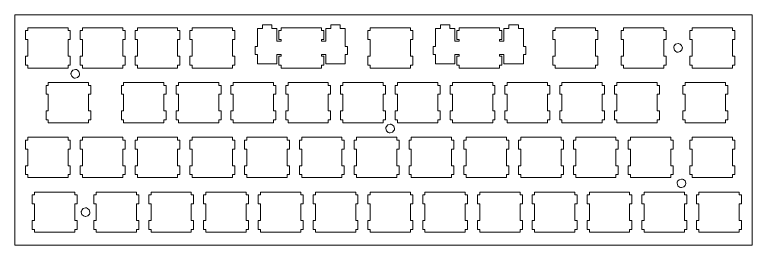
# Model space of a CAD drawing. Header units: millimetres. Extents: x 6 to 277, y 9 to 196.
# Drawn here: x 5.9 to 262.3, y 9.4 to 89.6 of the extents above; entities that cross this region are included whole.
import ezdxf

# ---------------------------------------------------------------- set-up
doc = ezdxf.new("R2010")
doc.units = ezdxf.units.MM
doc.linetypes.add('K5LT32768', pattern=[0])
doc.linetypes.add('K5LT32769', pattern=[0])
doc.layers.add('layer 1', color=7, linetype='Continuous')

# ---------------------------------------------------------------- blocks, each defined once
blk = doc.blocks.new('U0')
at = {"layer": 'layer 1', "color": 7, "linetype": 'K5LT32768', "lineweight": 9}
for p, q in [((5.93, 9.41), (5.93, 89.61)), ((5.93, 89.61), (262.34, 89.61)), ((262.34, 89.61), (262.34, 9.41)), ((24.45, 85.09), (10.45, 85.09)), ((10.45, 85.09), (10.45, 84.08)), ((24.45, 84.08), (24.45, 85.09)), ((43.5, 85.09), (29.5, 85.09)), ((29.5, 85.09), (29.5, 84.08)), ((43.5, 84.08), (43.5, 85.09)), ((62.55, 85.09), (48.55, 85.09)), ((48.55, 85.09), (48.55, 84.08)), ((62.55, 84.08), (62.55, 85.09)), ((81.6, 85.09), (67.6, 85.09)), ((67.6, 85.09), (67.6, 84.08)), ((81.6, 84.08), (81.6, 85.09)), ((92.01, 84.86), (90.28, 84.86)), ((90.28, 84.86), (90.28, 78.59)), ((95.31, 86.05), (92.01, 86.05)), ((92.01, 86.05), (92.01, 84.86)), ((95.31, 84.86), (95.31, 86.05)), ((97.03, 84.86), (95.31, 84.86)), ((97.03, 80.38), (97.03, 84.86)), ((112.56, 85.09), (98.56, 85.09)), ((98.56, 85.09), (98.56, 84.08)), ((112.56, 84.08), (112.56, 85.09)), ((115.81, 84.86), (114.08, 84.86)), ((114.08, 84.86), (114.08, 80.38)), ((119.11, 86.05), (115.81, 86.05)), ((115.81, 86.05), (115.81, 84.86)), ((119.11, 84.86), (119.11, 86.05)), ((120.83, 84.86), (119.11, 84.86)), ((120.83, 78.59), (120.83, 84.86)), ((143.51, 85.09), (129.51, 85.09)), ((129.51, 85.09), (129.51, 84.08)), ((143.51, 84.08), (143.51, 85.09)), ((153.92, 84.86), (152.2, 84.86)), ((152.2, 84.86), (152.2, 78.59)), ((157.22, 86.05), (153.92, 86.05)), ((153.92, 86.05), (153.92, 84.86)), ((157.22, 84.86), (157.22, 86.05)), ((158.95, 84.86), (157.22, 84.86)), ((158.95, 80.38), (158.95, 84.86)), ((174.47, 85.09), (160.47, 85.09)), ((160.47, 85.09), (160.47, 84.08)), ((174.47, 84.08), (174.47, 85.09)), ((177.72, 84.86), (176, 84.86)), ((176, 84.86), (176, 80.38)), ((181.02, 86.05), (177.72, 86.05)), ((177.72, 86.05), (177.72, 84.86)), ((181.02, 84.86), (181.02, 86.05)), ((182.75, 84.86), (181.02, 84.86)), ((182.75, 78.59), (182.75, 84.86)), ((207.81, 85.09), (193.81, 85.09)), ((193.81, 85.09), (193.81, 84.08)), ((207.81, 84.08), (207.81, 85.09)), ((231.62, 85.09), (217.62, 85.09)), ((217.62, 85.09), (217.62, 84.08)), ((231.62, 84.08), (231.62, 85.09)), ((255.43, 85.09), (241.43, 85.09)), ((241.43, 85.09), (241.43, 84.08)), ((255.43, 84.08), (255.43, 85.09)), ((10.45, 84.08), (9.65, 84.08)), ((9.65, 84.08), (9.65, 80.98)), ((25.25, 84.08), (24.45, 84.08)), ((25.25, 80.98), (25.25, 84.08)), ((29.5, 84.08), (28.7, 84.08)), ((28.7, 84.08), (28.7, 80.98)), ((44.3, 84.08), (43.5, 84.08)), ((44.3, 80.98), (44.3, 84.08)), ((48.55, 84.08), (47.75, 84.08)), ((47.75, 84.08), (47.75, 80.98)), ((63.35, 84.08), (62.55, 84.08)), ((63.35, 80.98), (63.35, 84.08)), ((67.6, 84.08), (66.8, 84.08)), ((66.8, 84.08), (66.8, 80.98)), ((82.4, 84.08), (81.6, 84.08)), ((82.4, 80.98), (82.4, 84.08)), ((98.56, 84.08), (97.76, 84.08)), ((97.76, 84.08), (97.76, 80.98)), ((113.36, 84.08), (112.56, 84.08)), ((113.36, 80.98), (113.36, 84.08)), ((129.51, 84.08), (128.71, 84.08)), ((128.71, 84.08), (128.71, 80.98)), ((144.31, 84.08), (143.51, 84.08)), ((144.31, 80.98), (144.31, 84.08)), ((160.47, 84.08), (159.67, 84.08)), ((159.67, 84.08), (159.67, 80.98)), ((175.27, 84.08), (174.47, 84.08)), ((175.27, 80.98), (175.27, 84.08)), ((193.81, 84.08), (193.01, 84.08)), ((193.01, 84.08), (193.01, 80.98)), ((208.61, 84.08), (207.81, 84.08)), ((208.61, 80.98), (208.61, 84.08)), ((217.62, 84.08), (216.82, 84.08)), ((216.82, 84.08), (216.82, 80.98)), ((232.42, 84.08), (231.62, 84.08)), ((232.42, 80.98), (232.42, 84.08)), ((241.43, 84.08), (240.63, 84.08)), ((240.63, 84.08), (240.63, 80.98)), ((256.23, 84.08), (255.43, 84.08)), ((256.23, 80.98), (256.23, 84.08)), ((9.65, 80.98), (10.45, 80.98)), ((10.45, 80.98), (10.45, 75.18)), ((24.45, 75.18), (24.45, 80.98)), ((24.45, 80.98), (25.25, 80.98)), ((28.7, 80.98), (29.5, 80.98)), ((29.5, 80.98), (29.5, 75.18)), ((43.5, 75.18), (43.5, 80.98)), ((43.5, 80.98), (44.3, 80.98)), ((47.75, 80.98), (48.55, 80.98)), ((48.55, 80.98), (48.55, 75.18)), ((62.55, 75.18), (62.55, 80.98)), ((62.55, 80.98), (63.35, 80.98)), ((66.8, 80.98), (67.6, 80.98)), ((67.6, 80.98), (67.6, 75.18)), ((81.6, 75.18), (81.6, 80.98)), ((81.6, 80.98), (82.4, 80.98)), ((98.56, 80.38), (97.03, 80.38)), ((97.76, 80.98), (98.56, 80.98)), ((98.56, 80.98), (98.56, 80.38)), ((112.56, 80.38), (112.56, 80.98)), ((112.56, 80.98), (113.36, 80.98)), ((114.08, 80.38), (112.56, 80.38)), ((128.71, 80.98), (129.51, 80.98)), ((129.51, 80.98), (129.51, 75.18)), ((143.51, 75.18), (143.51, 80.98)), ((143.51, 80.98), (144.31, 80.98)), ((160.47, 80.38), (158.95, 80.38)), ((159.67, 80.98), (160.47, 80.98)), ((160.47, 80.98), (160.47, 80.38)), ((174.47, 80.38), (174.47, 80.98)), ((174.47, 80.98), (175.27, 80.98)), ((176, 80.38), (174.47, 80.38)), ((193.01, 80.98), (193.81, 80.98)), ((193.81, 80.98), (193.81, 75.18)), ((207.81, 75.18), (207.81, 80.98)), ((207.81, 80.98), (208.61, 80.98)), ((216.82, 80.98), (217.62, 80.98)), ((217.62, 80.98), (217.62, 75.18)), ((231.62, 75.18), (231.62, 80.98)), ((231.62, 80.98), (232.42, 80.98)), ((240.63, 80.98), (241.43, 80.98)), ((241.43, 80.98), (241.43, 75.18)), ((255.43, 75.18), (255.43, 80.98)), ((255.43, 80.98), (256.23, 80.98)), ((90.28, 78.59), (89.46, 78.59)), ((89.46, 78.59), (89.46, 75.78)), ((121.66, 78.59), (120.83, 78.59)), ((121.66, 75.78), (121.66, 78.59)), ((152.2, 78.59), (151.37, 78.59)), ((151.37, 78.59), (151.37, 75.78)), ((183.57, 78.59), (182.75, 78.59)), ((183.57, 75.78), (183.57, 78.59)), ((10.45, 75.18), (9.65, 75.18)), ((9.65, 75.18), (9.65, 72.08)), ((25.25, 75.18), (24.45, 75.18)), ((25.25, 72.08), (25.25, 75.18)), ((29.5, 75.18), (28.7, 75.18)), ((28.7, 75.18), (28.7, 72.08)), ((44.3, 75.18), (43.5, 75.18)), ((44.3, 72.08), (44.3, 75.18)), ((48.55, 75.18), (47.75, 75.18)), ((47.75, 75.18), (47.75, 72.08)), ((63.35, 75.18), (62.55, 75.18)), ((63.35, 72.08), (63.35, 75.18)), ((67.6, 75.18), (66.8, 75.18)), ((66.8, 75.18), (66.8, 72.08)), ((82.4, 75.18), (81.6, 75.18)), ((82.4, 72.08), (82.4, 75.18)), ((89.46, 75.78), (90.28, 75.78)), ((90.28, 75.78), (90.28, 72.55)), ((97.03, 72.55), (97.03, 75.78)), ((97.03, 75.78), (98.56, 75.78)), ((98.56, 75.18), (97.76, 75.18)), ((97.76, 75.18), (97.76, 72.08)), ((98.56, 75.78), (98.56, 75.18)), ((112.56, 75.18), (112.56, 75.78)), ((112.56, 75.78), (114.08, 75.78)), ((113.36, 75.18), (112.56, 75.18)), ((113.36, 72.08), (113.36, 75.18)), ((114.08, 75.78), (114.08, 72.55)), ((120.83, 72.55), (120.83, 75.78)), ((120.83, 75.78), (121.66, 75.78)), ((129.51, 75.18), (128.71, 75.18)), ((128.71, 75.18), (128.71, 72.08)), ((144.31, 75.18), (143.51, 75.18)), ((144.31, 72.08), (144.31, 75.18)), ((151.37, 75.78), (152.2, 75.78)), ((152.2, 75.78), (152.2, 72.55)), ((158.95, 72.55), (158.95, 75.78)), ((158.95, 75.78), (160.47, 75.78)), ((160.47, 75.18), (159.67, 75.18)), ((159.67, 75.18), (159.67, 72.08)), ((160.47, 75.78), (160.47, 75.18)), ((174.47, 75.18), (174.47, 75.78)), ((174.47, 75.78), (176, 75.78)), ((175.27, 75.18), (174.47, 75.18)), ((175.27, 72.08), (175.27, 75.18)), ((176, 75.78), (176, 72.55)), ((182.75, 72.55), (182.75, 75.78)), ((182.75, 75.78), (183.57, 75.78)), ((193.81, 75.18), (193.01, 75.18)), ((193.01, 75.18), (193.01, 72.08)), ((208.61, 75.18), (207.81, 75.18)), ((208.61, 72.08), (208.61, 75.18)), ((217.62, 75.18), (216.82, 75.18)), ((216.82, 75.18), (216.82, 72.08)), ((232.42, 75.18), (231.62, 75.18)), ((232.42, 72.08), (232.42, 75.18)), ((241.43, 75.18), (240.63, 75.18)), ((240.63, 75.18), (240.63, 72.08)), ((256.23, 75.18), (255.43, 75.18)), ((256.23, 72.08), (256.23, 75.18)), ((9.65, 72.08), (10.45, 72.08)), ((10.45, 72.08), (10.45, 71.08)), ((24.45, 71.08), (24.45, 72.08)), ((24.45, 72.08), (25.25, 72.08)), ((28.7, 72.08), (29.5, 72.08)), ((29.5, 72.08), (29.5, 71.08)), ((43.5, 71.08), (43.5, 72.08)), ((43.5, 72.08), (44.3, 72.08)), ((47.75, 72.08), (48.55, 72.08)), ((48.55, 72.08), (48.55, 71.08)), ((62.55, 71.08), (62.55, 72.08)), ((62.55, 72.08), (63.35, 72.08)), ((66.8, 72.08), (67.6, 72.08)), ((67.6, 72.08), (67.6, 71.08)), ((81.6, 71.08), (81.6, 72.08)), ((81.6, 72.08), (82.4, 72.08)), ((90.28, 72.55), (97.03, 72.55)), ((97.76, 72.08), (98.56, 72.08)), ((98.56, 72.08), (98.56, 71.08)), ((112.56, 71.08), (112.56, 72.08)), ((112.56, 72.08), (113.36, 72.08)), ((114.08, 72.55), (120.83, 72.55)), ((128.71, 72.08), (129.51, 72.08)), ((129.51, 72.08), (129.51, 71.08)), ((143.51, 71.08), (143.51, 72.08)), ((143.51, 72.08), (144.31, 72.08)), ((152.2, 72.55), (158.95, 72.55)), ((159.67, 72.08), (160.47, 72.08)), ((160.47, 72.08), (160.47, 71.08)), ((174.47, 71.08), (174.47, 72.08)), ((174.47, 72.08), (175.27, 72.08)), ((176, 72.55), (182.75, 72.55)), ((193.01, 72.08), (193.81, 72.08)), ((193.81, 72.08), (193.81, 71.08)), ((207.81, 71.08), (207.81, 72.08)), ((207.81, 72.08), (208.61, 72.08)), ((216.82, 72.08), (217.62, 72.08)), ((217.62, 72.08), (217.62, 71.08)), ((231.62, 71.08), (231.62, 72.08)), ((231.62, 72.08), (232.42, 72.08)), ((240.63, 72.08), (241.43, 72.08)), ((241.43, 72.08), (241.43, 71.08)), ((255.43, 71.08), (255.43, 72.08)), ((255.43, 72.08), (256.23, 72.08)), ((10.45, 71.08), (24.45, 71.08)), ((29.5, 71.08), (43.5, 71.08)), ((48.55, 71.08), (62.55, 71.08)), ((67.6, 71.08), (81.6, 71.08)), ((98.56, 71.08), (112.56, 71.08)), ((129.51, 71.08), (143.51, 71.08)), ((160.47, 71.08), (174.47, 71.08)), ((193.81, 71.08), (207.81, 71.08)), ((217.62, 71.08), (231.62, 71.08)), ((241.43, 71.08), (255.43, 71.08)), ((17.6, 65.03), (16.8, 65.03)), ((16.8, 65.03), (16.8, 61.93)), ((31.6, 66.04), (17.6, 66.04)), ((17.6, 66.04), (17.6, 65.03)), ((31.6, 65.03), (31.6, 66.04)), ((32.4, 65.03), (31.6, 65.03)), ((32.4, 61.93), (32.4, 65.03)), ((43.79, 65.03), (42.99, 65.03)), ((42.99, 65.03), (42.99, 61.93)), ((57.79, 66.04), (43.79, 66.04)), ((43.79, 66.04), (43.79, 65.03)), ((57.79, 65.03), (57.79, 66.04)), ((58.59, 65.03), (57.79, 65.03)), ((58.59, 61.93), (58.59, 65.03)), ((62.84, 65.03), (62.04, 65.03)), ((62.04, 65.03), (62.04, 61.93)), ((76.84, 66.04), (62.84, 66.04)), ((62.84, 66.04), (62.84, 65.03)), ((76.84, 65.03), (76.84, 66.04)), ((77.64, 65.03), (76.84, 65.03)), ((77.64, 61.93), (77.64, 65.03)), ((81.89, 65.03), (81.09, 65.03)), ((81.09, 65.03), (81.09, 61.93)), ((95.89, 66.04), (81.89, 66.04)), ((81.89, 66.04), (81.89, 65.03)), ((95.89, 65.03), (95.89, 66.04)), ((96.69, 65.03), (95.89, 65.03)), ((96.69, 61.93), (96.69, 65.03)), ((100.94, 65.03), (100.14, 65.03)), ((100.14, 65.03), (100.14, 61.93)), ((114.94, 66.04), (100.94, 66.04)), ((100.94, 66.04), (100.94, 65.03)), ((114.94, 65.03), (114.94, 66.04)), ((115.74, 65.03), (114.94, 65.03)), ((115.74, 61.93), (115.74, 65.03)), ((119.99, 65.03), (119.19, 65.03)), ((119.19, 65.03), (119.19, 61.93)), ((133.99, 66.04), (119.99, 66.04)), ((119.99, 66.04), (119.99, 65.03)), ((133.99, 65.03), (133.99, 66.04)), ((134.79, 65.03), (133.99, 65.03)), ((134.79, 61.93), (134.79, 65.03)), ((139.04, 65.03), (138.24, 65.03)), ((138.24, 65.03), (138.24, 61.93)), ((153.04, 66.04), (139.04, 66.04)), ((139.04, 66.04), (139.04, 65.03)), ((153.04, 65.03), (153.04, 66.04)), ((153.84, 65.03), (153.04, 65.03)), ((153.84, 61.93), (153.84, 65.03)), ((158.09, 65.03), (157.29, 65.03)), ((157.29, 65.03), (157.29, 61.93)), ((172.09, 66.04), (158.09, 66.04)), ((158.09, 66.04), (158.09, 65.03)), ((172.09, 65.03), (172.09, 66.04)), ((172.89, 65.03), (172.09, 65.03)), ((172.89, 61.93), (172.89, 65.03)), ((177.14, 65.03), (176.34, 65.03)), ((176.34, 65.03), (176.34, 61.93)), ((191.14, 66.04), (177.14, 66.04)), ((177.14, 66.04), (177.14, 65.03)), ((191.14, 65.03), (191.14, 66.04)), ((191.94, 65.03), (191.14, 65.03)), ((191.94, 61.93), (191.94, 65.03)), ((196.19, 65.03), (195.39, 65.03)), ((195.39, 65.03), (195.39, 61.93)), ((210.19, 66.04), (196.19, 66.04)), ((196.19, 66.04), (196.19, 65.03)), ((210.19, 65.03), (210.19, 66.04)), ((210.99, 65.03), (210.19, 65.03)), ((210.99, 61.93), (210.99, 65.03)), ((215.24, 65.03), (214.44, 65.03)), ((214.44, 65.03), (214.44, 61.93)), ((229.24, 66.04), (215.24, 66.04)), ((215.24, 66.04), (215.24, 65.03)), ((229.24, 65.03), (229.24, 66.04)), ((230.04, 65.03), (229.24, 65.03)), ((230.04, 61.93), (230.04, 65.03)), ((239.05, 65.03), (238.25, 65.03)), ((238.25, 65.03), (238.25, 61.93)), ((253.05, 66.04), (239.05, 66.04)), ((239.05, 66.04), (239.05, 65.03)), ((253.05, 65.03), (253.05, 66.04)), ((253.85, 65.03), (253.05, 65.03)), ((253.85, 61.93), (253.85, 65.03)), ((16.8, 61.93), (17.6, 61.93)), ((17.6, 61.93), (17.6, 56.13)), ((31.6, 56.13), (31.6, 61.93)), ((31.6, 61.93), (32.4, 61.93)), ((42.99, 61.93), (43.79, 61.93)), ((43.79, 61.93), (43.79, 56.13)), ((57.79, 56.13), (57.79, 61.93)), ((57.79, 61.93), (58.59, 61.93)), ((62.04, 61.93), (62.84, 61.93)), ((62.84, 61.93), (62.84, 56.13)), ((76.84, 56.13), (76.84, 61.93)), ((76.84, 61.93), (77.64, 61.93)), ((81.09, 61.93), (81.89, 61.93)), ((81.89, 61.93), (81.89, 56.13)), ((95.89, 56.13), (95.89, 61.93)), ((95.89, 61.93), (96.69, 61.93)), ((100.14, 61.93), (100.94, 61.93)), ((100.94, 61.93), (100.94, 56.13)), ((114.94, 56.13), (114.94, 61.93)), ((114.94, 61.93), (115.74, 61.93)), ((119.19, 61.93), (119.99, 61.93)), ((119.99, 61.93), (119.99, 56.13)), ((133.99, 56.13), (133.99, 61.93)), ((133.99, 61.93), (134.79, 61.93)), ((138.24, 61.93), (139.04, 61.93)), ((139.04, 61.93), (139.04, 56.13)), ((153.04, 56.13), (153.04, 61.93)), ((153.04, 61.93), (153.84, 61.93)), ((157.29, 61.93), (158.09, 61.93)), ((158.09, 61.93), (158.09, 56.13)), ((172.09, 56.13), (172.09, 61.93)), ((172.09, 61.93), (172.89, 61.93)), ((176.34, 61.93), (177.14, 61.93)), ((177.14, 61.93), (177.14, 56.13)), ((191.14, 56.13), (191.14, 61.93)), ((191.14, 61.93), (191.94, 61.93)), ((195.39, 61.93), (196.19, 61.93)), ((196.19, 61.93), (196.19, 56.13)), ((210.19, 56.13), (210.19, 61.93)), ((210.19, 61.93), (210.99, 61.93)), ((214.44, 61.93), (215.24, 61.93)), ((215.24, 61.93), (215.24, 56.13)), ((229.24, 56.13), (229.24, 61.93)), ((229.24, 61.93), (230.04, 61.93)), ((238.25, 61.93), (239.05, 61.93)), ((239.05, 61.93), (239.05, 56.13)), ((253.05, 56.13), (253.05, 61.93)), ((253.05, 61.93), (253.85, 61.93)), ((17.6, 56.13), (16.8, 56.13)), ((16.8, 56.13), (16.8, 53.04)), ((32.4, 56.13), (31.6, 56.13)), ((32.4, 53.04), (32.4, 56.13)), ((43.79, 56.13), (42.99, 56.13)), ((42.99, 56.13), (42.99, 53.04)), ((58.59, 56.13), (57.79, 56.13)), ((58.59, 53.04), (58.59, 56.13)), ((62.84, 56.13), (62.04, 56.13)), ((62.04, 56.13), (62.04, 53.04)), ((77.64, 56.13), (76.84, 56.13)), ((77.64, 53.04), (77.64, 56.13)), ((81.89, 56.13), (81.09, 56.13)), ((81.09, 56.13), (81.09, 53.04)), ((96.69, 56.13), (95.89, 56.13)), ((96.69, 53.04), (96.69, 56.13)), ((100.94, 56.13), (100.14, 56.13)), ((100.14, 56.13), (100.14, 53.04)), ((115.74, 56.13), (114.94, 56.13)), ((115.74, 53.04), (115.74, 56.13)), ((119.99, 56.13), (119.19, 56.13)), ((119.19, 56.13), (119.19, 53.04)), ((134.79, 56.13), (133.99, 56.13)), ((134.79, 53.04), (134.79, 56.13)), ((139.04, 56.13), (138.24, 56.13)), ((138.24, 56.13), (138.24, 53.04)), ((153.84, 56.13), (153.04, 56.13)), ((153.84, 53.04), (153.84, 56.13)), ((158.09, 56.13), (157.29, 56.13)), ((157.29, 56.13), (157.29, 53.04)), ((172.89, 56.13), (172.09, 56.13)), ((172.89, 53.04), (172.89, 56.13)), ((177.14, 56.13), (176.34, 56.13)), ((176.34, 56.13), (176.34, 53.04)), ((191.94, 56.13), (191.14, 56.13)), ((191.94, 53.04), (191.94, 56.13)), ((196.19, 56.13), (195.39, 56.13)), ((195.39, 56.13), (195.39, 53.04)), ((210.99, 56.13), (210.19, 56.13)), ((210.99, 53.04), (210.99, 56.13)), ((215.24, 56.13), (214.44, 56.13)), ((214.44, 56.13), (214.44, 53.04)), ((230.04, 56.13), (229.24, 56.13)), ((230.04, 53.04), (230.04, 56.13)), ((239.05, 56.13), (238.25, 56.13)), ((238.25, 56.13), (238.25, 53.04)), ((253.85, 56.13), (253.05, 56.13)), ((253.85, 53.04), (253.85, 56.13)), ((16.8, 53.04), (17.6, 53.04)), ((17.6, 53.04), (17.6, 52.03)), ((17.6, 52.03), (31.6, 52.03)), ((31.6, 52.03), (31.6, 53.04)), ((31.6, 53.04), (32.4, 53.04)), ((42.99, 53.04), (43.79, 53.04)), ((43.79, 53.04), (43.79, 52.03)), ((43.79, 52.03), (57.79, 52.03)), ((57.79, 52.03), (57.79, 53.04)), ((57.79, 53.04), (58.59, 53.04)), ((62.04, 53.04), (62.84, 53.04)), ((62.84, 53.04), (62.84, 52.03)), ((62.84, 52.03), (76.84, 52.03)), ((76.84, 52.03), (76.84, 53.04)), ((76.84, 53.04), (77.64, 53.04)), ((81.09, 53.04), (81.89, 53.04)), ((81.89, 53.04), (81.89, 52.03)), ((81.89, 52.03), (95.89, 52.03)), ((95.89, 52.03), (95.89, 53.04)), ((95.89, 53.04), (96.69, 53.04)), ((100.14, 53.04), (100.94, 53.04)), ((100.94, 53.04), (100.94, 52.03)), ((100.94, 52.03), (114.94, 52.03)), ((114.94, 52.03), (114.94, 53.04)), ((114.94, 53.04), (115.74, 53.04)), ((119.19, 53.04), (119.99, 53.04)), ((119.99, 53.04), (119.99, 52.03)), ((119.99, 52.03), (133.99, 52.03)), ((133.99, 52.03), (133.99, 53.04)), ((133.99, 53.04), (134.79, 53.04)), ((138.24, 53.04), (139.04, 53.04)), ((139.04, 53.04), (139.04, 52.03)), ((139.04, 52.03), (153.04, 52.03)), ((153.04, 52.03), (153.04, 53.04)), ((153.04, 53.04), (153.84, 53.04)), ((157.29, 53.04), (158.09, 53.04)), ((158.09, 53.04), (158.09, 52.03)), ((158.09, 52.03), (172.09, 52.03)), ((172.09, 52.03), (172.09, 53.04)), ((172.09, 53.04), (172.89, 53.04)), ((176.34, 53.04), (177.14, 53.04)), ((177.14, 53.04), (177.14, 52.03)), ((177.14, 52.03), (191.14, 52.03)), ((191.14, 52.03), (191.14, 53.04)), ((191.14, 53.04), (191.94, 53.04)), ((195.39, 53.04), (196.19, 53.04)), ((196.19, 53.04), (196.19, 52.03)), ((196.19, 52.03), (210.19, 52.03)), ((210.19, 52.03), (210.19, 53.04)), ((210.19, 53.04), (210.99, 53.04)), ((214.44, 53.04), (215.24, 53.04)), ((215.24, 53.04), (215.24, 52.03)), ((215.24, 52.03), (229.24, 52.03)), ((229.24, 52.03), (229.24, 53.04)), ((229.24, 53.04), (230.04, 53.04)), ((238.25, 53.04), (239.05, 53.04)), ((239.05, 53.04), (239.05, 52.03)), ((239.05, 52.03), (253.05, 52.03)), ((253.05, 52.03), (253.05, 53.04)), ((253.05, 53.04), (253.85, 53.04)), ((24.45, 46.99), (10.45, 46.99)), ((10.45, 46.99), (10.45, 45.98)), ((24.45, 45.98), (24.45, 46.99)), ((43.5, 46.99), (29.5, 46.99)), ((29.5, 46.99), (29.5, 45.98)), ((43.5, 45.98), (43.5, 46.99)), ((62.55, 46.99), (48.55, 46.99)), ((48.55, 46.99), (48.55, 45.98)), ((62.55, 45.98), (62.55, 46.99)), ((81.6, 46.99), (67.6, 46.99)), ((67.6, 46.99), (67.6, 45.98)), ((81.6, 45.98), (81.6, 46.99)), ((100.65, 46.99), (86.65, 46.99)), ((86.65, 46.99), (86.65, 45.98)), ((100.65, 45.98), (100.65, 46.99)), ((119.7, 46.99), (105.7, 46.99)), ((105.7, 46.99), (105.7, 45.98)), ((119.7, 45.98), (119.7, 46.99)), ((138.75, 46.99), (124.75, 46.99)), ((124.75, 46.99), (124.75, 45.98)), ((138.75, 45.98), (138.75, 46.99)), ((157.8, 46.99), (143.8, 46.99)), ((143.8, 46.99), (143.8, 45.98)), ((157.8, 45.98), (157.8, 46.99)), ((176.85, 46.99), (162.85, 46.99)), ((162.85, 46.99), (162.85, 45.98)), ((176.85, 45.98), (176.85, 46.99)), ((195.9, 46.99), (181.9, 46.99)), ((181.9, 46.99), (181.9, 45.98)), ((195.9, 45.98), (195.9, 46.99)), ((214.95, 46.99), (200.95, 46.99)), ((200.95, 46.99), (200.95, 45.98)), ((214.95, 45.98), (214.95, 46.99)), ((234, 46.99), (220, 46.99)), ((220, 46.99), (220, 45.98)), ((234, 45.98), (234, 46.99)), ((255.43, 46.99), (241.43, 46.99)), ((241.43, 46.99), (241.43, 45.98)), ((255.43, 45.98), (255.43, 46.99)), ((10.45, 45.98), (9.65, 45.98)), ((9.65, 45.98), (9.65, 42.88)), ((25.25, 45.98), (24.45, 45.98)), ((25.25, 42.88), (25.25, 45.98)), ((29.5, 45.98), (28.7, 45.98)), ((28.7, 45.98), (28.7, 42.88)), ((44.3, 45.98), (43.5, 45.98)), ((44.3, 42.88), (44.3, 45.98)), ((48.55, 45.98), (47.75, 45.98)), ((47.75, 45.98), (47.75, 42.88)), ((63.35, 45.98), (62.55, 45.98)), ((63.35, 42.88), (63.35, 45.98)), ((67.6, 45.98), (66.8, 45.98)), ((66.8, 45.98), (66.8, 42.88)), ((82.4, 45.98), (81.6, 45.98)), ((82.4, 42.88), (82.4, 45.98)), ((86.65, 45.98), (85.85, 45.98)), ((85.85, 45.98), (85.85, 42.88)), ((101.45, 45.98), (100.65, 45.98)), ((101.45, 42.88), (101.45, 45.98)), ((105.7, 45.98), (104.9, 45.98)), ((104.9, 45.98), (104.9, 42.88)), ((120.5, 45.98), (119.7, 45.98)), ((120.5, 42.88), (120.5, 45.98)), ((124.75, 45.98), (123.95, 45.98)), ((123.95, 45.98), (123.95, 42.88)), ((139.55, 45.98), (138.75, 45.98)), ((139.55, 42.88), (139.55, 45.98)), ((143.8, 45.98), (143, 45.98)), ((143, 45.98), (143, 42.88)), ((158.6, 45.98), (157.8, 45.98)), ((158.6, 42.88), (158.6, 45.98)), ((162.85, 45.98), (162.05, 45.98)), ((162.05, 45.98), (162.05, 42.88)), ((177.65, 45.98), (176.85, 45.98)), ((177.65, 42.88), (177.65, 45.98)), ((181.9, 45.98), (181.1, 45.98)), ((181.1, 45.98), (181.1, 42.88)), ((196.7, 45.98), (195.9, 45.98)), ((196.7, 42.88), (196.7, 45.98)), ((200.95, 45.98), (200.15, 45.98)), ((200.15, 45.98), (200.15, 42.88)), ((215.75, 45.98), (214.95, 45.98)), ((215.75, 42.88), (215.75, 45.98)), ((220, 45.98), (219.2, 45.98)), ((219.2, 45.98), (219.2, 42.88)), ((234.8, 45.98), (234, 45.98)), ((234.8, 42.88), (234.8, 45.98)), ((241.43, 45.98), (240.63, 45.98)), ((240.63, 45.98), (240.63, 42.88)), ((256.23, 45.98), (255.43, 45.98)), ((256.23, 42.88), (256.23, 45.98)), ((9.65, 42.88), (10.45, 42.88)), ((10.45, 42.88), (10.45, 37.08)), ((24.45, 37.08), (24.45, 42.88)), ((24.45, 42.88), (25.25, 42.88)), ((28.7, 42.88), (29.5, 42.88)), ((29.5, 42.88), (29.5, 37.08)), ((43.5, 37.08), (43.5, 42.88)), ((43.5, 42.88), (44.3, 42.88)), ((47.75, 42.88), (48.55, 42.88)), ((48.55, 42.88), (48.55, 37.08)), ((62.55, 37.08), (62.55, 42.88)), ((62.55, 42.88), (63.35, 42.88)), ((66.8, 42.88), (67.6, 42.88)), ((67.6, 42.88), (67.6, 37.08)), ((81.6, 37.08), (81.6, 42.88)), ((81.6, 42.88), (82.4, 42.88)), ((85.85, 42.88), (86.65, 42.88)), ((86.65, 42.88), (86.65, 37.08)), ((100.65, 37.08), (100.65, 42.88)), ((100.65, 42.88), (101.45, 42.88)), ((104.9, 42.88), (105.7, 42.88)), ((105.7, 42.88), (105.7, 37.08)), ((119.7, 37.08), (119.7, 42.88)), ((119.7, 42.88), (120.5, 42.88)), ((123.95, 42.88), (124.75, 42.88)), ((124.75, 42.88), (124.75, 37.08)), ((138.75, 37.08), (138.75, 42.88)), ((138.75, 42.88), (139.55, 42.88)), ((143, 42.88), (143.8, 42.88)), ((143.8, 42.88), (143.8, 37.08)), ((157.8, 37.08), (157.8, 42.88)), ((157.8, 42.88), (158.6, 42.88)), ((162.05, 42.88), (162.85, 42.88)), ((162.85, 42.88), (162.85, 37.08)), ((176.85, 37.08), (176.85, 42.88)), ((176.85, 42.88), (177.65, 42.88)), ((181.1, 42.88), (181.9, 42.88)), ((181.9, 42.88), (181.9, 37.08)), ((195.9, 37.08), (195.9, 42.88)), ((195.9, 42.88), (196.7, 42.88)), ((200.15, 42.88), (200.95, 42.88)), ((200.95, 42.88), (200.95, 37.08)), ((214.95, 37.08), (214.95, 42.88)), ((214.95, 42.88), (215.75, 42.88)), ((219.2, 42.88), (220, 42.88)), ((220, 42.88), (220, 37.08)), ((234, 37.08), (234, 42.88)), ((234, 42.88), (234.8, 42.88)), ((240.63, 42.88), (241.43, 42.88)), ((241.43, 42.88), (241.43, 37.08)), ((255.43, 37.08), (255.43, 42.88)), ((255.43, 42.88), (256.23, 42.88)), ((10.45, 37.08), (9.65, 37.08)), ((9.65, 37.08), (9.65, 33.99)), ((25.25, 37.08), (24.45, 37.08)), ((25.25, 33.99), (25.25, 37.08)), ((29.5, 37.08), (28.7, 37.08)), ((28.7, 37.08), (28.7, 33.99)), ((44.3, 37.08), (43.5, 37.08)), ((44.3, 33.99), (44.3, 37.08)), ((48.55, 37.08), (47.75, 37.08)), ((47.75, 37.08), (47.75, 33.99)), ((63.35, 37.08), (62.55, 37.08)), ((63.35, 33.99), (63.35, 37.08)), ((67.6, 37.08), (66.8, 37.08)), ((66.8, 37.08), (66.8, 33.99)), ((82.4, 37.08), (81.6, 37.08)), ((82.4, 33.99), (82.4, 37.08)), ((86.65, 37.08), (85.85, 37.08)), ((85.85, 37.08), (85.85, 33.99)), ((101.45, 37.08), (100.65, 37.08)), ((101.45, 33.99), (101.45, 37.08)), ((105.7, 37.08), (104.9, 37.08)), ((104.9, 37.08), (104.9, 33.99)), ((120.5, 37.08), (119.7, 37.08)), ((120.5, 33.99), (120.5, 37.08)), ((124.75, 37.08), (123.95, 37.08)), ((123.95, 37.08), (123.95, 33.99)), ((139.55, 37.08), (138.75, 37.08)), ((139.55, 33.99), (139.55, 37.08)), ((143.8, 37.08), (143, 37.08)), ((143, 37.08), (143, 33.99)), ((158.6, 37.08), (157.8, 37.08)), ((158.6, 33.99), (158.6, 37.08)), ((162.85, 37.08), (162.05, 37.08)), ((162.05, 37.08), (162.05, 33.99)), ((177.65, 37.08), (176.85, 37.08)), ((177.65, 33.99), (177.65, 37.08)), ((181.9, 37.08), (181.1, 37.08)), ((181.1, 37.08), (181.1, 33.99)), ((196.7, 37.08), (195.9, 37.08)), ((196.7, 33.99), (196.7, 37.08)), ((200.95, 37.08), (200.15, 37.08)), ((200.15, 37.08), (200.15, 33.99)), ((215.75, 37.08), (214.95, 37.08)), ((215.75, 33.99), (215.75, 37.08)), ((220, 37.08), (219.2, 37.08)), ((219.2, 37.08), (219.2, 33.99)), ((234.8, 37.08), (234, 37.08)), ((234.8, 33.99), (234.8, 37.08)), ((241.43, 37.08), (240.63, 37.08)), ((240.63, 37.08), (240.63, 33.99)), ((256.23, 37.08), (255.43, 37.08)), ((256.23, 33.99), (256.23, 37.08)), ((9.65, 33.99), (10.45, 33.99)), ((10.45, 33.99), (10.45, 32.98)), ((24.45, 32.98), (24.45, 33.99)), ((24.45, 33.99), (25.25, 33.99)), ((28.7, 33.99), (29.5, 33.99)), ((29.5, 33.99), (29.5, 32.98)), ((43.5, 32.98), (43.5, 33.99)), ((43.5, 33.99), (44.3, 33.99)), ((47.75, 33.99), (48.55, 33.99)), ((48.55, 33.99), (48.55, 32.98)), ((62.55, 32.98), (62.55, 33.99)), ((62.55, 33.99), (63.35, 33.99)), ((66.8, 33.99), (67.6, 33.99)), ((67.6, 33.99), (67.6, 32.98)), ((81.6, 32.98), (81.6, 33.99)), ((81.6, 33.99), (82.4, 33.99)), ((85.85, 33.99), (86.65, 33.99)), ((86.65, 33.99), (86.65, 32.98)), ((100.65, 32.98), (100.65, 33.99)), ((100.65, 33.99), (101.45, 33.99)), ((104.9, 33.99), (105.7, 33.99)), ((105.7, 33.99), (105.7, 32.98)), ((119.7, 32.98), (119.7, 33.99)), ((119.7, 33.99), (120.5, 33.99)), ((123.95, 33.99), (124.75, 33.99)), ((124.75, 33.99), (124.75, 32.98)), ((138.75, 32.98), (138.75, 33.99)), ((138.75, 33.99), (139.55, 33.99)), ((143, 33.99), (143.8, 33.99)), ((143.8, 33.99), (143.8, 32.98)), ((157.8, 32.98), (157.8, 33.99)), ((157.8, 33.99), (158.6, 33.99)), ((162.05, 33.99), (162.85, 33.99)), ((162.85, 33.99), (162.85, 32.98)), ((176.85, 32.98), (176.85, 33.99)), ((176.85, 33.99), (177.65, 33.99)), ((181.1, 33.99), (181.9, 33.99)), ((181.9, 33.99), (181.9, 32.98)), ((195.9, 32.98), (195.9, 33.99)), ((195.9, 33.99), (196.7, 33.99)), ((200.15, 33.99), (200.95, 33.99)), ((200.95, 33.99), (200.95, 32.98)), ((214.95, 32.98), (214.95, 33.99)), ((214.95, 33.99), (215.75, 33.99)), ((219.2, 33.99), (220, 33.99)), ((220, 33.99), (220, 32.98)), ((234, 32.98), (234, 33.99)), ((234, 33.99), (234.8, 33.99)), ((240.63, 33.99), (241.43, 33.99)), ((241.43, 33.99), (241.43, 32.98)), ((255.43, 32.98), (255.43, 33.99)), ((255.43, 33.99), (256.23, 33.99)), ((10.45, 32.98), (24.45, 32.98)), ((29.5, 32.98), (43.5, 32.98)), ((48.55, 32.98), (62.55, 32.98)), ((67.6, 32.98), (81.6, 32.98)), ((86.65, 32.98), (100.65, 32.98)), ((105.7, 32.98), (119.7, 32.98)), ((124.75, 32.98), (138.75, 32.98)), ((143.8, 32.98), (157.8, 32.98)), ((162.85, 32.98), (176.85, 32.98)), ((181.9, 32.98), (195.9, 32.98)), ((200.95, 32.98), (214.95, 32.98)), ((220, 32.98), (234, 32.98)), ((241.43, 32.98), (255.43, 32.98)), ((12.83, 26.93), (12.03, 26.93)), ((12.03, 26.93), (12.03, 23.83)), ((26.83, 27.94), (12.83, 27.94)), ((12.83, 27.94), (12.83, 26.93)), ((26.83, 26.93), (26.83, 27.94)), ((27.63, 26.93), (26.83, 26.93)), ((27.63, 23.83), (27.63, 26.93)), ((34.26, 26.93), (33.46, 26.93)), ((33.46, 26.93), (33.46, 23.83)), ((48.26, 27.94), (34.26, 27.94)), ((34.26, 27.94), (34.26, 26.93)), ((48.26, 26.93), (48.26, 27.94)), ((49.06, 26.93), (48.26, 26.93)), ((49.06, 23.83), (49.06, 26.93)), ((53.31, 26.93), (52.51, 26.93)), ((52.51, 26.93), (52.51, 23.83)), ((67.31, 27.94), (53.31, 27.94)), ((53.31, 27.94), (53.31, 26.93)), ((67.31, 26.93), (67.31, 27.94)), ((68.11, 26.93), (67.31, 26.93)), ((68.11, 23.83), (68.11, 26.93)), ((72.36, 26.93), (71.56, 26.93)), ((71.56, 26.93), (71.56, 23.83)), ((86.36, 27.94), (72.36, 27.94)), ((72.36, 27.94), (72.36, 26.93)), ((86.36, 26.93), (86.36, 27.94)), ((87.16, 26.93), (86.36, 26.93)), ((87.16, 23.83), (87.16, 26.93)), ((91.41, 26.93), (90.61, 26.93)), ((90.61, 26.93), (90.61, 23.83)), ((105.41, 27.94), (91.41, 27.94)), ((91.41, 27.94), (91.41, 26.93)), ((105.41, 26.93), (105.41, 27.94)), ((106.21, 26.93), (105.41, 26.93)), ((106.21, 23.83), (106.21, 26.93)), ((110.46, 26.93), (109.66, 26.93)), ((109.66, 26.93), (109.66, 23.83)), ((124.46, 27.94), (110.46, 27.94)), ((110.46, 27.94), (110.46, 26.93)), ((124.46, 26.93), (124.46, 27.94)), ((125.26, 26.93), (124.46, 26.93)), ((125.26, 23.83), (125.26, 26.93)), ((129.51, 26.93), (128.71, 26.93)), ((128.71, 26.93), (128.71, 23.83)), ((143.52, 27.94), (129.51, 27.94)), ((129.51, 27.94), (129.51, 26.93)), ((143.52, 26.93), (143.52, 27.94)), ((144.32, 26.93), (143.52, 26.93)), ((144.32, 23.83), (144.32, 26.93)), ((148.56, 26.93), (147.77, 26.93)), ((147.77, 26.93), (147.77, 23.83)), ((162.57, 27.94), (148.56, 27.94)), ((148.56, 27.94), (148.56, 26.93)), ((162.57, 26.93), (162.57, 27.94)), ((163.36, 26.93), (162.57, 26.93)), ((163.36, 23.83), (163.36, 26.93)), ((167.61, 26.93), (166.82, 26.93)), ((166.82, 26.93), (166.82, 23.83)), ((181.61, 27.94), (167.61, 27.94)), ((167.61, 27.94), (167.61, 26.93)), ((181.61, 26.93), (181.61, 27.94)), ((182.41, 26.93), (181.61, 26.93)), ((182.41, 23.83), (182.41, 26.93)), ((186.66, 26.93), (185.86, 26.93)), ((185.86, 26.93), (185.86, 23.83)), ((200.66, 27.94), (186.66, 27.94)), ((186.66, 27.94), (186.66, 26.93)), ((200.66, 26.93), (200.66, 27.94)), ((201.46, 26.93), (200.66, 26.93)), ((201.46, 23.83), (201.46, 26.93)), ((205.71, 26.93), (204.91, 26.93)), ((204.91, 26.93), (204.91, 23.83)), ((219.71, 27.94), (205.71, 27.94)), ((205.71, 27.94), (205.71, 26.93)), ((219.71, 26.93), (219.71, 27.94)), ((220.51, 26.93), (219.71, 26.93)), ((220.51, 23.83), (220.51, 26.93)), ((224.76, 26.93), (223.96, 26.93)), ((223.96, 26.93), (223.96, 23.83)), ((238.76, 27.94), (224.76, 27.94)), ((224.76, 27.94), (224.76, 26.93)), ((238.76, 26.93), (238.76, 27.94)), ((239.56, 26.93), (238.76, 26.93)), ((239.56, 23.83), (239.56, 26.93)), ((243.81, 26.93), (243.01, 26.93)), ((243.01, 26.93), (243.01, 23.83)), ((257.82, 27.94), (243.81, 27.94)), ((243.81, 27.94), (243.81, 26.93)), ((257.82, 26.93), (257.82, 27.94)), ((258.62, 26.93), (257.82, 26.93)), ((258.62, 23.83), (258.62, 26.93)), ((12.03, 23.83), (12.83, 23.83)), ((12.83, 23.83), (12.83, 18.03)), ((26.83, 18.03), (26.83, 23.83)), ((26.83, 23.83), (27.63, 23.83)), ((33.46, 23.83), (34.26, 23.83)), ((34.26, 23.83), (34.26, 18.03)), ((48.26, 18.03), (48.26, 23.83)), ((48.26, 23.83), (49.06, 23.83)), ((52.51, 23.83), (53.31, 23.83)), ((53.31, 23.83), (53.31, 18.03)), ((67.31, 18.03), (67.31, 23.83)), ((67.31, 23.83), (68.11, 23.83)), ((71.56, 23.83), (72.36, 23.83)), ((72.36, 23.83), (72.36, 18.03)), ((86.36, 18.03), (86.36, 23.83)), ((86.36, 23.83), (87.16, 23.83)), ((90.61, 23.83), (91.41, 23.83)), ((91.41, 23.83), (91.41, 18.03)), ((105.41, 18.03), (105.41, 23.83)), ((105.41, 23.83), (106.21, 23.83)), ((109.66, 23.83), (110.46, 23.83)), ((110.46, 23.83), (110.46, 18.03)), ((124.46, 18.03), (124.46, 23.83)), ((124.46, 23.83), (125.26, 23.83)), ((128.71, 23.83), (129.51, 23.83)), ((129.51, 23.83), (129.51, 18.03)), ((143.52, 18.03), (143.52, 23.83)), ((143.52, 23.83), (144.32, 23.83)), ((147.77, 23.83), (148.56, 23.83)), ((148.56, 23.83), (148.56, 18.03)), ((162.57, 18.03), (162.57, 23.83)), ((162.57, 23.83), (163.36, 23.83)), ((166.82, 23.83), (167.61, 23.83)), ((167.61, 23.83), (167.61, 18.03)), ((181.61, 18.03), (181.61, 23.83)), ((181.61, 23.83), (182.41, 23.83)), ((185.86, 23.83), (186.66, 23.83)), ((186.66, 23.83), (186.66, 18.03)), ((200.66, 18.03), (200.66, 23.83)), ((200.66, 23.83), (201.46, 23.83)), ((204.91, 23.83), (205.71, 23.83)), ((205.71, 23.83), (205.71, 18.03)), ((219.71, 18.03), (219.71, 23.83)), ((219.71, 23.83), (220.51, 23.83)), ((223.96, 23.83), (224.76, 23.83)), ((224.76, 23.83), (224.76, 18.03)), ((238.76, 18.03), (238.76, 23.83)), ((238.76, 23.83), (239.56, 23.83)), ((243.01, 23.83), (243.81, 23.83)), ((243.81, 23.83), (243.81, 18.03)), ((257.82, 18.03), (257.82, 23.83)), ((257.82, 23.83), (258.62, 23.83)), ((12.83, 18.03), (12.03, 18.03)), ((12.03, 18.03), (12.03, 14.93)), ((27.63, 18.03), (26.83, 18.03)), ((27.63, 14.93), (27.63, 18.03)), ((34.26, 18.03), (33.46, 18.03)), ((33.46, 18.03), (33.46, 14.93)), ((49.06, 18.03), (48.26, 18.03)), ((49.06, 14.93), (49.06, 18.03)), ((53.31, 18.03), (52.51, 18.03)), ((52.51, 18.03), (52.51, 14.93)), ((68.11, 18.03), (67.31, 18.03)), ((68.11, 14.93), (68.11, 18.03)), ((72.36, 18.03), (71.56, 18.03)), ((71.56, 18.03), (71.56, 14.93)), ((87.16, 18.03), (86.36, 18.03)), ((87.16, 14.93), (87.16, 18.03)), ((91.41, 18.03), (90.61, 18.03)), ((90.61, 18.03), (90.61, 14.93)), ((106.21, 18.03), (105.41, 18.03)), ((106.21, 14.93), (106.21, 18.03)), ((110.46, 18.03), (109.66, 18.03)), ((109.66, 18.03), (109.66, 14.93)), ((125.26, 18.03), (124.46, 18.03)), ((125.26, 14.93), (125.26, 18.03)), ((129.51, 18.03), (128.71, 18.03)), ((128.71, 18.03), (128.71, 14.93)), ((144.32, 18.03), (143.52, 18.03)), ((144.32, 14.93), (144.32, 18.03)), ((148.56, 18.03), (147.77, 18.03)), ((147.77, 18.03), (147.77, 14.93)), ((163.36, 18.03), (162.57, 18.03)), ((163.36, 14.93), (163.36, 18.03)), ((167.61, 18.03), (166.82, 18.03)), ((166.82, 18.03), (166.82, 14.93)), ((182.41, 18.03), (181.61, 18.03)), ((182.41, 14.93), (182.41, 18.03)), ((186.66, 18.03), (185.86, 18.03)), ((185.86, 18.03), (185.86, 14.93)), ((201.46, 18.03), (200.66, 18.03)), ((201.46, 14.93), (201.46, 18.03)), ((205.71, 18.03), (204.91, 18.03)), ((204.91, 18.03), (204.91, 14.93)), ((220.51, 18.03), (219.71, 18.03)), ((220.51, 14.93), (220.51, 18.03)), ((224.76, 18.03), (223.96, 18.03)), ((223.96, 18.03), (223.96, 14.93)), ((239.56, 18.03), (238.76, 18.03)), ((239.56, 14.93), (239.56, 18.03)), ((243.81, 18.03), (243.01, 18.03)), ((243.01, 18.03), (243.01, 14.93)), ((258.62, 18.03), (257.82, 18.03)), ((258.62, 14.93), (258.62, 18.03)), ((12.03, 14.93), (12.83, 14.93)), ((12.83, 14.93), (12.83, 13.93)), ((12.83, 13.93), (26.83, 13.93)), ((26.83, 13.93), (26.83, 14.93)), ((26.83, 14.93), (27.63, 14.93)), ((33.46, 14.93), (34.26, 14.93)), ((34.26, 14.93), (34.26, 13.93)), ((34.26, 13.93), (48.26, 13.93)), ((48.26, 13.93), (48.26, 14.93)), ((48.26, 14.93), (49.06, 14.93)), ((52.51, 14.93), (53.31, 14.93)), ((53.31, 14.93), (53.31, 13.93)), ((53.31, 13.93), (67.31, 13.93)), ((67.31, 13.93), (67.31, 14.93)), ((67.31, 14.93), (68.11, 14.93)), ((71.56, 14.93), (72.36, 14.93)), ((72.36, 14.93), (72.36, 13.93)), ((72.36, 13.93), (86.36, 13.93)), ((86.36, 13.93), (86.36, 14.93)), ((86.36, 14.93), (87.16, 14.93)), ((90.61, 14.93), (91.41, 14.93)), ((91.41, 14.93), (91.41, 13.93)), ((91.41, 13.93), (105.41, 13.93)), ((105.41, 13.93), (105.41, 14.93)), ((105.41, 14.93), (106.21, 14.93)), ((109.66, 14.93), (110.46, 14.93)), ((110.46, 14.93), (110.46, 13.93)), ((110.46, 13.93), (124.46, 13.93)), ((124.46, 13.93), (124.46, 14.93)), ((124.46, 14.93), (125.26, 14.93)), ((128.71, 14.93), (129.51, 14.93)), ((129.51, 14.93), (129.51, 13.93)), ((129.51, 13.93), (143.52, 13.93)), ((143.52, 13.93), (143.52, 14.93)), ((143.52, 14.93), (144.32, 14.93)), ((147.77, 14.93), (148.56, 14.93)), ((148.56, 14.93), (148.56, 13.93)), ((148.56, 13.93), (162.57, 13.93)), ((162.57, 13.93), (162.57, 14.93)), ((162.57, 14.93), (163.36, 14.93)), ((166.82, 14.93), (167.61, 14.93)), ((167.61, 14.93), (167.61, 13.93)), ((167.61, 13.93), (181.61, 13.93)), ((181.61, 13.93), (181.61, 14.93)), ((181.61, 14.93), (182.41, 14.93)), ((185.86, 14.93), (186.66, 14.93)), ((186.66, 14.93), (186.66, 13.93)), ((186.66, 13.93), (200.66, 13.93)), ((200.66, 13.93), (200.66, 14.93)), ((200.66, 14.93), (201.46, 14.93)), ((204.91, 14.93), (205.71, 14.93)), ((205.71, 14.93), (205.71, 13.93)), ((205.71, 13.93), (219.71, 13.93)), ((219.71, 13.93), (219.71, 14.93)), ((219.71, 14.93), (220.51, 14.93)), ((223.96, 14.93), (224.76, 14.93)), ((224.76, 14.93), (224.76, 13.93)), ((224.76, 13.93), (238.76, 13.93)), ((238.76, 13.93), (238.76, 14.93)), ((238.76, 14.93), (239.56, 14.93)), ((243.01, 14.93), (243.81, 14.93)), ((243.81, 14.93), (243.81, 13.93)), ((243.81, 13.93), (257.82, 13.93)), ((257.82, 13.93), (257.82, 14.93)), ((257.82, 14.93), (258.62, 14.93)), ((262.34, 9.41), (5.93, 9.41))]:
    blk.add_line(p, q, dxfattribs=at)
at = {"layer": 'layer 1', "color": 250, "linetype": 'K5LT32769', "lineweight": 9, "true_color": 0x333333}
for p, q in [((235.7, 79.34), (236.55, 79.58)), ((236.55, 79.58), (236.6, 79.58)), ((236.6, 79.58), (236.7, 79.57)), ((236.7, 79.57), (236.89, 79.54)), ((236.89, 79.54), (237.24, 79.4)), ((235.03, 78.16), (235.04, 78.26)), ((235.03, 78.11), (235.03, 78.16)), ((235.27, 77.27), (235.03, 78.11)), ((235.04, 78.26), (235.07, 78.45)), ((235.07, 78.45), (235.21, 78.8)), ((235.21, 78.8), (235.7, 79.34)), ((235.81, 76.77), (235.27, 77.27)), ((237.24, 79.4), (237.78, 78.91)), ((237.84, 77.35), (237.33, 76.82)), ((237.78, 78.91), (238.03, 78.08)), ((237.98, 77.7), (237.84, 77.35)), ((238.01, 77.89), (237.98, 77.7)), ((238.02, 77.99), (238.01, 77.89)), ((238.03, 78.03), (238.02, 77.99)), ((238.03, 78.08), (238.03, 78.07)), ((238.03, 78.07), (238.03, 78.06)), ((238.03, 78.06), (238.03, 78.03)), ((236.16, 76.63), (235.81, 76.77)), ((236.35, 76.59), (236.16, 76.63)), ((236.45, 76.59), (236.35, 76.59)), ((236.5, 76.58), (236.45, 76.59)), ((236.53, 76.58), (236.5, 76.58)), ((237.33, 76.82), (236.53, 76.58)), ((25.48, 69.13), (25.49, 69.23)), ((25.49, 69.23), (25.52, 69.42)), ((25.52, 69.42), (25.66, 69.77)), ((25.66, 69.77), (26.15, 70.31)), ((26.15, 70.31), (27, 70.56)), ((27, 70.56), (27.05, 70.56)), ((27.05, 70.56), (27.15, 70.55)), ((27.15, 70.55), (27.34, 70.52)), ((27.34, 70.52), (27.69, 70.38)), ((27.69, 70.38), (28.23, 69.88)), ((28.23, 69.88), (28.48, 69.06)), ((25.48, 69.09), (25.48, 69.13)), ((25.72, 68.24), (25.48, 69.09)), ((26.26, 67.74), (25.72, 68.24)), ((26.61, 67.6), (26.26, 67.74)), ((26.8, 67.57), (26.61, 67.6)), ((26.9, 67.56), (26.8, 67.57)), ((26.95, 67.56), (26.9, 67.56)), ((26.98, 67.56), (26.95, 67.56)), ((27.78, 67.79), (26.98, 67.56)), ((28.29, 68.33), (27.78, 67.79)), ((28.43, 68.67), (28.29, 68.33)), ((28.46, 68.86), (28.43, 68.67)), ((28.47, 68.96), (28.46, 68.86)), ((28.48, 69.01), (28.47, 68.96)), ((28.48, 69.06), (28.48, 69.05)), ((28.48, 69.05), (28.48, 69.04)), ((28.48, 69.04), (28.48, 69.01)), ((135.63, 51.26), (136.48, 51.51)), ((136.48, 51.51), (136.53, 51.51)), ((136.53, 51.51), (136.63, 51.5)), ((136.63, 51.5), (136.82, 51.47)), ((136.82, 51.47), (137.17, 51.33)), ((137.17, 51.33), (137.71, 50.83)), ((134.96, 50.08), (134.97, 50.18)), ((134.96, 50.04), (134.96, 50.08)), ((135.2, 49.19), (134.96, 50.04)), ((134.97, 50.18), (135, 50.37)), ((135, 50.37), (135.14, 50.72)), ((135.14, 50.72), (135.63, 51.26)), ((135.74, 48.69), (135.2, 49.19)), ((137.26, 48.74), (136.46, 48.51)), ((137.77, 49.28), (137.26, 48.74)), ((137.71, 50.83), (137.96, 50.01)), ((137.91, 49.62), (137.77, 49.28)), ((137.94, 49.81), (137.91, 49.62)), ((137.95, 49.91), (137.94, 49.81)), ((137.96, 49.96), (137.95, 49.91)), ((137.96, 50.01), (137.96, 50)), ((137.96, 50), (137.96, 49.99)), ((137.96, 49.99), (137.96, 49.96)), ((136.09, 48.55), (135.74, 48.69)), ((136.28, 48.52), (136.09, 48.55)), ((136.38, 48.51), (136.28, 48.52)), ((136.43, 48.51), (136.38, 48.51)), ((136.46, 48.51), (136.43, 48.51)), ((236.22, 31.03), (236.23, 31.13)), ((236.22, 30.99), (236.22, 31.03)), ((236.46, 30.14), (236.22, 30.99)), ((236.23, 31.13), (236.26, 31.32)), ((236.26, 31.32), (236.4, 31.67)), ((236.4, 31.67), (236.89, 32.21)), ((236.89, 32.21), (237.74, 32.46)), ((237.74, 32.46), (237.79, 32.46)), ((237.79, 32.46), (237.89, 32.45)), ((237.89, 32.45), (238.08, 32.42)), ((238.08, 32.42), (238.43, 32.28)), ((238.43, 32.28), (238.97, 31.78)), ((238.97, 31.78), (239.22, 30.96)), ((239.21, 30.86), (239.2, 30.76)), ((239.22, 30.91), (239.21, 30.86)), ((239.22, 30.96), (239.22, 30.95)), ((239.22, 30.95), (239.22, 30.94)), ((239.22, 30.94), (239.22, 30.91)), ((237, 29.64), (236.46, 30.14)), ((237.35, 29.5), (237, 29.64)), ((237.54, 29.47), (237.35, 29.5)), ((237.64, 29.46), (237.54, 29.47)), ((237.69, 29.46), (237.64, 29.46)), ((237.72, 29.46), (237.69, 29.46)), ((238.52, 29.69), (237.72, 29.46)), ((239.03, 30.23), (238.52, 29.69)), ((239.17, 30.57), (239.03, 30.23)), ((239.2, 30.76), (239.17, 30.57)), ((29.05, 21.01), (29.06, 21.11)), ((29.05, 20.96), (29.05, 21.01)), ((29.29, 20.12), (29.05, 20.96)), ((29.06, 21.11), (29.09, 21.3)), ((29.09, 21.3), (29.23, 21.65)), ((29.23, 21.65), (29.72, 22.19)), ((29.72, 22.19), (30.57, 22.43)), ((30.57, 22.43), (30.62, 22.43)), ((30.62, 22.43), (30.72, 22.42)), ((30.72, 22.42), (30.91, 22.39)), ((30.91, 22.39), (31.26, 22.25)), ((31.26, 22.25), (31.8, 21.76)), ((31.8, 21.76), (32.05, 20.93)), ((32, 20.55), (31.86, 20.2)), ((32.04, 20.74), (32, 20.55)), ((32.05, 20.88), (32.04, 20.84)), ((32.04, 20.84), (32.04, 20.74)), ((32.05, 20.93), (32.05, 20.92)), ((32.05, 20.92), (32.05, 20.91)), ((32.05, 20.91), (32.05, 20.88)), ((29.83, 19.62), (29.29, 20.12)), ((30.18, 19.48), (29.83, 19.62)), ((30.37, 19.44), (30.18, 19.48)), ((30.47, 19.44), (30.37, 19.44)), ((30.52, 19.43), (30.47, 19.44)), ((30.55, 19.43), (30.52, 19.43)), ((31.35, 19.67), (30.55, 19.43)), ((31.86, 20.2), (31.35, 19.67))]:
    blk.add_line(p, q, dxfattribs=at)

msp = doc.modelspace()

# ---------------------------------------------------------------- block references
msp.add_blockref('U0', (0, 0))

doc.saveas('drawing.dxf')
